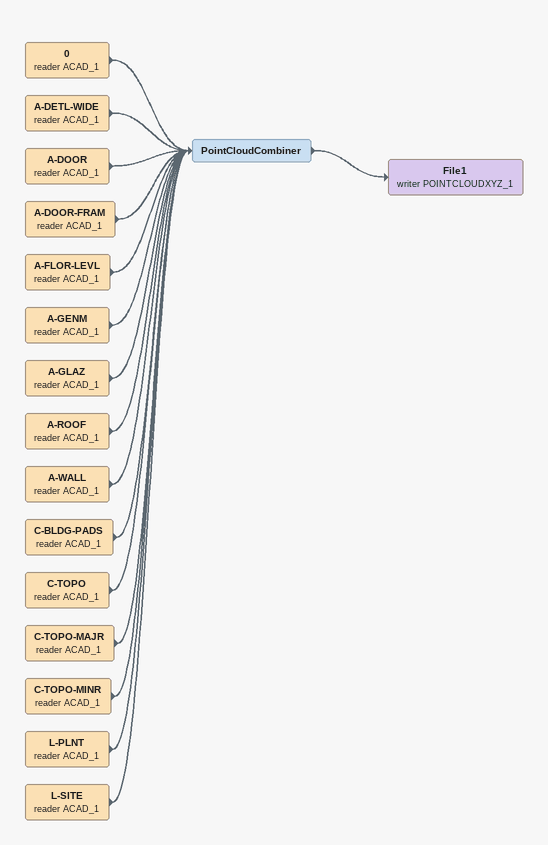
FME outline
0 (reader ACAD_1)
    -> PointCloudCombiner
A-DETL-WIDE (reader ACAD_1)
    -> PointCloudCombiner
A-DOOR (reader ACAD_1)
    -> PointCloudCombiner
A-DOOR-FRAM (reader ACAD_1)
    -> PointCloudCombiner
A-FLOR-LEVL (reader ACAD_1)
    -> PointCloudCombiner
A-GENM (reader ACAD_1)
    -> PointCloudCombiner
A-GLAZ (reader ACAD_1)
    -> PointCloudCombiner
A-ROOF (reader ACAD_1)
    -> PointCloudCombiner
A-WALL (reader ACAD_1)
    -> PointCloudCombiner
C-BLDG-PADS (reader ACAD_1)
    -> PointCloudCombiner
C-TOPO (reader ACAD_1)
    -> PointCloudCombiner
C-TOPO-MAJR (reader ACAD_1)
    -> PointCloudCombiner
C-TOPO-MINR (reader ACAD_1)
    -> PointCloudCombiner
L-PLNT (reader ACAD_1)
    -> PointCloudCombiner
L-SITE (reader ACAD_1)
    -> PointCloudCombiner
PointCloudCombiner
    -> File1 (writer POINTCLOUDXYZ_1)
File1 (writer POINTCLOUDXYZ_1)
